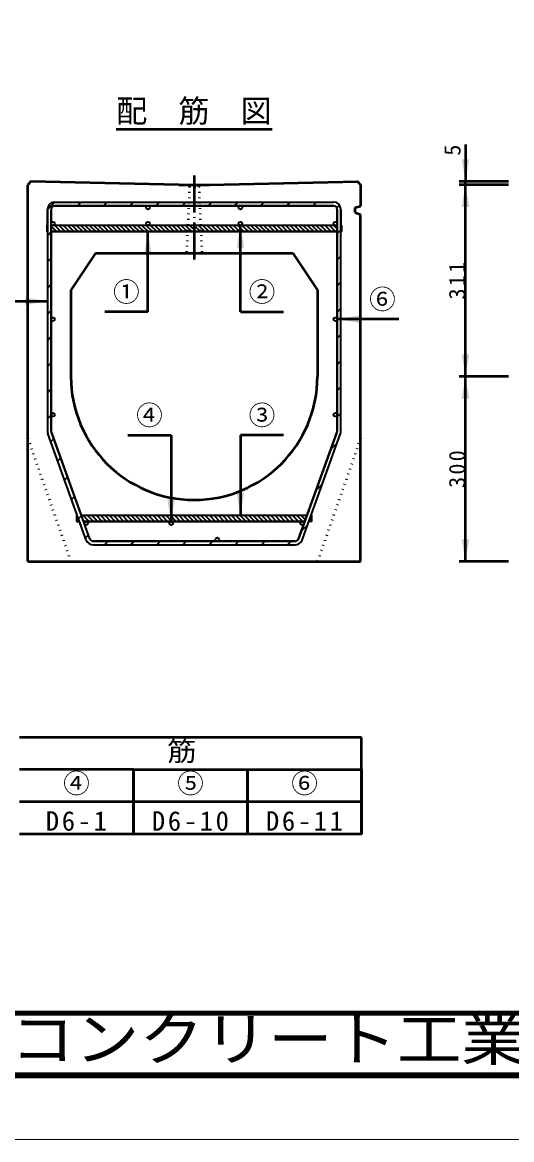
# Model space of a CAD drawing. Units: millimetres, scale not verified. Extents: x -2102 to 2102, y -1485 to 1485.
# Drawn here: x -978 to -184, y -1485 to 327 of the extents above; entities that cross this region are included whole.
import ezdxf
from ezdxf.enums import TextEntityAlignment as Align

# ---------------------------------------------------------------- set-up
doc = ezdxf.new("R2010")
doc.units = ezdxf.units.MM
doc.header["$LTSCALE"] = 5
doc.linetypes.add('DOTTED', pattern=[1.75, 0.25, -1.5])
doc.linetypes.add('LONG_DASHED_DOTTED', pattern=[15.25, 12, -1.5, 0.25, -1.5])
doc.layers.add('0-0_V-nasSTD', color=7, linetype='Continuous', lineweight=35)
doc.layers.add('0-1_0', color=7, linetype='Continuous', lineweight=50)
doc.styles.add('ＭＳ ゴシック', font='')
doc.styles.get('ＭＳ ゴシック').set_extended_font_data('MS Gothic')

msp = doc.modelspace()

# ---------------------------------------------------------------- linework, layer by layer
at = {"layer": '0-0_V-nasSTD'}
for p, q in [((-938.068, -4.078), (-937.068, -5.078)), ((-938.068, -11.149), (-937.068, -12.149)), ((-467.068, -2.764), (-931.068, -2.764)), ((-931.068, -4.007), (-922.31, -12.764)), ((-931.068, -11.078), (-929.381, -12.764)), ((-925.239, -2.764), (-915.239, -12.764)), ((-918.168, -2.764), (-908.168, -12.764)), ((-911.097, -2.764), (-901.097, -12.764)), ((-904.026, -2.764), (-894.026, -12.764)), ((-896.955, -2.764), (-886.955, -12.764)), ((-889.884, -2.764), (-879.884, -12.764)), ((-882.813, -2.764), (-872.813, -12.764)), ((-875.742, -2.764), (-865.742, -12.764)), ((-868.671, -2.764), (-858.671, -12.764)), ((-861.6, -2.764), (-851.6, -12.764)), ((-854.529, -2.764), (-844.529, -12.764)), ((-847.458, -2.764), (-837.458, -12.764)), ((-840.387, -2.764), (-830.387, -12.764)), ((-833.315, -2.764), (-823.315, -12.764)), ((-826.244, -2.764), (-816.244, -12.764)), ((-819.173, -2.764), (-809.173, -12.764)), ((-812.102, -2.764), (-802.102, -12.764)), ((-805.031, -2.764), (-795.031, -12.764)), ((-797.96, -2.764), (-787.96, -12.764)), ((-790.889, -2.764), (-780.889, -12.764)), ((-783.818, -2.764), (-773.818, -12.764)), ((-776.747, -2.764), (-766.747, -12.764)), ((-769.676, -2.764), (-759.676, -12.764)), ((-762.605, -2.764), (-752.605, -12.764)), ((-755.534, -2.764), (-745.534, -12.764)), ((-748.463, -2.764), (-738.463, -12.764)), ((-741.392, -2.764), (-731.392, -12.764)), ((-734.32, -2.764), (-724.32, -12.764)), ((-727.249, -2.764), (-717.249, -12.764)), ((-720.178, -2.764), (-710.178, -12.764)), ((-713.107, -2.764), (-703.107, -12.764)), ((-706.036, -2.764), (-696.036, -12.764)), ((-698.965, -2.764), (-688.965, -12.764)), ((-691.894, -2.764), (-681.894, -12.764)), ((-684.823, -2.764), (-674.823, -12.764)), ((-677.752, -2.764), (-667.752, -12.764)), ((-670.681, -2.764), (-660.681, -12.764)), ((-663.61, -2.764), (-653.61, -12.764)), ((-656.539, -2.764), (-646.539, -12.764)), ((-649.468, -2.764), (-639.468, -12.764)), ((-642.397, -2.764), (-632.397, -12.764)), ((-635.326, -2.764), (-625.326, -12.764)), ((-628.254, -2.764), (-618.254, -12.764)), ((-621.183, -2.764), (-611.183, -12.764)), ((-614.112, -2.764), (-604.112, -12.764)), ((-607.041, -2.764), (-597.041, -12.764)), ((-599.97, -2.764), (-589.97, -12.764)), ((-592.899, -2.764), (-582.899, -12.764)), ((-585.828, -2.764), (-575.828, -12.764)), ((-578.757, -2.764), (-568.757, -12.764)), ((-571.686, -2.764), (-561.686, -12.764)), ((-564.615, -2.764), (-554.615, -12.764)), ((-557.544, -2.764), (-547.544, -12.764)), ((-550.473, -2.764), (-540.473, -12.764)), ((-543.402, -2.764), (-533.402, -12.764)), ((-536.331, -2.764), (-526.331, -12.764)), ((-529.26, -2.764), (-519.26, -12.764)), ((-522.188, -2.764), (-512.188, -12.764)), ((-515.117, -2.764), (-505.117, -12.764)), ((-508.046, -2.764), (-498.046, -12.764)), ((-500.975, -2.764), (-490.975, -12.764)), ((-493.904, -2.764), (-483.904, -12.764)), ((-486.833, -2.764), (-476.833, -12.764)), ((-479.762, -2.764), (-469.762, -12.764)), ((-472.691, -2.764), (-467.068, -8.387)), ((-461.068, -7.316), (-460.068, -8.316)), ((-930.711, -338.227), (-882.128, -472.764)), ((-482.067, -396.439), (-482.067, -396.439)), ((-480.191, -391.244), (-480.191, -391.244)), ((-478.315, -386.049), (-478.315, -386.049)), ((-476.439, -380.854), (-476.439, -380.854)), ((-487.695, -412.025), (-487.695, -412.025)), ((-485.819, -406.83), (-485.819, -406.83)), ((-483.943, -401.635), (-483.943, -401.635)), ((-495.199, -432.805), (-495.199, -432.805)), ((-493.323, -427.61), (-493.323, -427.61)), ((-491.447, -422.415), (-491.447, -422.415)), ((-489.571, -417.22), (-489.571, -417.22)), ((-500.827, -448.39), (-500.827, -448.39)), ((-498.951, -443.195), (-498.951, -443.195)), ((-497.075, -438), (-497.075, -438)), ((-508.331, -469.17), (-508.331, -469.17)), ((-506.455, -463.975), (-506.455, -463.975)), ((-504.579, -458.78), (-504.579, -458.78)), ((-502.703, -453.585), (-502.703, -453.585)), ((-889.508, -476.902), (-885.603, -480.806)), ((-874.036, -512.84), (-884.896, -482.764)), ((-882.128, -472.764), (-516.008, -472.764)), ((-879.615, -479.723), (-876.574, -482.764)), ((-879.503, -472.764), (-869.503, -482.764)), ((-519.619, -482.764), (-878.517, -482.764)), ((-872.432, -472.764), (-862.432, -482.764)), ((-865.361, -472.764), (-855.361, -482.764)), ((-858.29, -472.764), (-848.29, -482.764)), ((-851.219, -472.764), (-841.219, -482.764)), ((-844.148, -472.764), (-834.148, -482.764)), ((-837.077, -472.764), (-827.077, -482.764)), ((-830.006, -472.764), (-820.006, -482.764)), ((-822.935, -472.764), (-812.935, -482.764)), ((-815.864, -472.764), (-805.864, -482.764)), ((-808.793, -472.764), (-798.793, -482.764)), ((-801.722, -472.764), (-791.722, -482.764)), ((-794.651, -472.764), (-784.651, -482.764)), ((-787.58, -472.764), (-777.58, -482.764)), ((-780.508, -472.764), (-770.508, -482.764)), ((-773.437, -472.764), (-763.437, -482.764)), ((-766.366, -472.764), (-756.366, -482.764)), ((-759.295, -472.764), (-749.295, -482.764)), ((-752.224, -472.764), (-742.224, -482.764)), ((-745.153, -472.764), (-735.153, -482.764)), ((-738.082, -472.764), (-728.082, -482.764)), ((-731.011, -472.764), (-721.011, -482.764)), ((-723.94, -472.764), (-713.94, -482.764)), ((-716.869, -472.764), (-706.869, -482.764)), ((-709.798, -472.764), (-699.798, -482.764)), ((-702.727, -472.764), (-692.727, -482.764)), ((-695.656, -472.764), (-685.656, -482.764)), ((-688.585, -472.764), (-678.585, -482.764)), ((-681.513, -472.764), (-671.513, -482.764)), ((-674.442, -472.764), (-664.442, -482.764)), ((-667.371, -472.764), (-657.371, -482.764)), ((-660.3, -472.764), (-650.3, -482.764)), ((-653.229, -472.764), (-643.229, -482.764)), ((-646.158, -472.764), (-636.158, -482.764)), ((-639.087, -472.764), (-629.087, -482.764)), ((-632.016, -472.764), (-622.016, -482.764)), ((-624.945, -472.764), (-614.945, -482.764)), ((-617.874, -472.764), (-607.874, -482.764)), ((-610.803, -472.764), (-600.803, -482.764)), ((-603.732, -472.764), (-593.732, -482.764)), ((-596.661, -472.764), (-586.661, -482.764)), ((-589.59, -472.764), (-579.59, -482.764)), ((-582.519, -472.764), (-572.519, -482.764)), ((-575.447, -472.764), (-565.447, -482.764)), ((-568.376, -472.764), (-558.376, -482.764)), ((-561.305, -472.764), (-551.305, -482.764)), ((-554.234, -472.764), (-544.234, -482.764)), ((-547.163, -472.764), (-537.163, -482.764)), ((-540.092, -472.764), (-530.092, -482.764)), ((-533.021, -472.764), (-523.021, -482.764)), ((-525.95, -472.764), (-518.645, -480.069)), ((-518.879, -472.764), (-516.769, -474.874)), ((-512.083, -479.561), (-508.879, -482.764)), ((-510.207, -474.366), (-508.628, -475.944))]:
    msp.add_line(p, q, dxfattribs=at)
at = {"layer": '0-0_V-nasSTD', "lineweight": 50}
for p, q in [((-797.5, -833), (-982.5, -833)), ((-612.5, -833), (-797.5, -833)), ((-427.5, -833), (-612.5, -833)), ((-427.5, -885), (-427.5, -833)), ((-797.5, -885), (-612.5, -885)), ((-612.5, -937), (-612.5, -885)), ((-612.5, -885), (-427.5, -885)), ((-612.5, -989), (-612.5, -937))]:
    msp.add_line(p, q, dxfattribs=at)
at = {"layer": '0-0_V-nasSTD', "lineweight": 100}
msp.add_line((-1997.5, -1380), (1997.5, -1380), dxfattribs=at)
at = {"layer": '0-0_V-nasSTD', "lineweight": 18}
for points in [[(-2102.5, -1485), (-2102.5, 1485), (2102.5, 1485), (2102.5, -1485)], [(-2002.5, -1385), (-2002.5, 1385), (2002.5, 1385), (2002.5, -1385)]]:
    msp.add_lwpolyline(points, close=True, dxfattribs=at)
at = {"layer": '0-0_V-nasSTD'}
for points in [[(-937.068, -2.764), (-938.068, -2.764), (-938.068, -12.764), (-937.068, -12.764), (-937.068, 23.236)], [(-461.068, -2.764), (-460.068, -2.764), (-460.068, -12.764), (-461.068, -12.764), (-461.068, 23.236)]]:
    msp.add_lwpolyline(points, close=True, dxfattribs=at)
for points in [[(-931.068, -12.764), (-467.068, -12.764), (-467.068, 23.236), (-467.068, -2.764)], [(-884.896, -482.764), (-889.508, -482.764), (-889.508, -472.764), (-888.508, -472.764)], [(-509.628, -472.764), (-508.628, -472.764), (-508.628, -482.764), (-513.239, -482.764)]]:
    msp.add_lwpolyline(points, dxfattribs=at)
at = {"layer": '0-0_V-nasSTD', "lineweight": 50}
for points in [[(-982.5, -937), (-797.5, -937), (-797.5, -885), (-982.5, -885)], [(-797.5, -937), (-797.5, -885), (-797.5, -937)], [(-797.5, -937), (-612.5, -937), (-612.5, -885)], [(-612.5, -937), (-612.5, -885), (-612.5, -937)], [(-612.5, -937), (-427.5, -937), (-427.5, -885)], [(-612.5, -989), (-427.5, -989), (-427.5, -937), (-427.5, -885), (-427.5, -937)], [(-982.5, -989), (-797.5, -989), (-797.5, -937)], [(-797.5, -989), (-797.5, -937), (-797.5, -989)], [(-797.5, -989), (-612.5, -989), (-612.5, -937)], [(-612.5, -989), (-612.5, -937), (-612.5, -989)], [(-427.5, -989), (-427.5, -937), (-427.5, -989)]]:
    msp.add_lwpolyline(points, dxfattribs=at)
at = {"layer": '0-0_V-nasSTD'}
for points in [[(-265.068, 104.283), (-259.068, 68.283), (-253.068, 104.283)], [(-265.068, 27.283), (-259.068, 63.283), (-253.068, 27.283)], [(-780.068, -48.764), (-774.068, -12.764), (-768.068, -48.764)], [(-630.068, -38.764), (-624.068, -2.764), (-618.068, -38.764)], [(-973.068, -131.673), (-973.068, -119.673), (-937.068, -125.673)], [(-467.068, -154.764), (-431.068, -160.764), (-431.068, -148.764)], [(-265.068, -211.717), (-259.068, -247.717), (-253.068, -211.717)], [(-265.068, -283.717), (-259.068, -247.717), (-253.068, -283.717)], [(-742.568, -446.764), (-736.568, -482.764), (-730.568, -446.764)], [(-630.068, -436.764), (-624.068, -472.764), (-618.068, -436.764)], [(-265.068, -511.717), (-259.068, -547.717), (-253.068, -511.717)]]:
    msp.add_solid(points, dxfattribs=at)
at = {"layer": '0-1_0'}
for p, q in [((-825.471, 153.283), (-572.665, 153.283)), ((-259.068, 128.283), (-259.068, 68.283)), ((-969.068, -547.717), (-969.068, 63.283)), ((-724.068, 63.283), (-674.068, 63.283)), ((-429.068, 63.283), (-429.068, 28.298)), ((-189.068, 68.283), (-269.068, 68.283)), ((-189.068, 63.283), (-269.068, 63.283)), ((-259.068, 63.283), (-259.068, 68.283)), ((-438.068, 26.283), (-429.068, 28.298)), ((-438.068, 18.283), (-438.068, 26.283)), ((-438.068, 18.283), (-429.068, 14.925)), ((-429.068, -547.717), (-429.068, 14.925)), ((-774.068, -142.764), (-774.068, -12.764)), ((-624.068, -142.764), (-624.068, -2.764)), ((-859.068, -47.717), (-899.068, -107.717)), ((-859.068, -47.717), (-539.068, -47.717)), ((-539.068, -47.717), (-499.068, -107.717)), ((-899.068, -107.717), (-899.068, -247.717)), ((-499.068, -107.717), (-499.068, -247.717)), ((-1037.068, -125.673), (-937.068, -125.673)), ((-774.068, -142.764), (-844.068, -142.764)), ((-624.068, -142.764), (-554.068, -142.764)), ((-367.068, -154.764), (-467.068, -154.764)), ((-189.068, -247.717), (-269.068, -247.717)), ((-806.568, -342.764), (-736.568, -342.764)), ((-736.568, -342.764), (-736.568, -482.764)), ((-624.068, -342.764), (-624.068, -472.764)), ((-554.068, -342.764), (-624.068, -342.764)), ((-969.068, -547.717), (-429.068, -547.717)), ((-189.068, -547.717), (-269.068, -547.717))]:
    msp.add_line(p, q, dxfattribs=at)
at = {"layer": '0-1_0', "linetype": 'LONG_DASHED_DOTTED'}
msp.add_line((-699.068, 78.283), (-699.068, -62.717), dxfattribs=at)
at = {"layer": '0-1_0', "linetype": 'DOTTED'}
for p, q in [((-706.568, 60.283), (-711.568, -47.717)), ((-691.568, 60.283), (-686.568, -47.717)), ((-969.068, -347.717), (-899.068, -547.717)), ((-429.068, -347.717), (-499.068, -547.717))]:
    msp.add_line(p, q, dxfattribs=at)
at = {"layer": '0-1_0', "lineweight": 35}
for p, q in [((-924.914, 35.236), (-937.068, 23.082)), ((-937.068, 23.236), (-937.068, -336.189)), ((-931.068, 23.236), (-931.068, -336.189)), ((-931.068, -336.189), (-931.068, 23.236)), ((-925.068, 35.236), (-473.068, 35.236)), ((-473.068, 29.236), (-925.068, 29.236)), ((-925.068, 29.236), (-473.068, 29.236)), ((-882.487, 35.236), (-888.487, 29.236)), ((-840.061, 35.236), (-846.061, 29.236)), ((-797.634, 35.236), (-803.634, 29.236)), ((-755.208, 35.236), (-761.208, 29.236)), ((-712.782, 35.236), (-718.782, 29.236)), ((-670.355, 35.236), (-676.355, 29.236)), ((-627.929, 35.236), (-633.929, 29.236)), ((-585.502, 35.236), (-591.502, 29.236)), ((-543.076, 35.236), (-549.076, 29.236)), ((-500.65, 35.236), (-506.65, 29.236)), ((-463.28, 30.179), (-467.648, 25.811)), ((-467.068, -336.189), (-467.068, 23.236)), ((-467.068, 23.236), (-467.068, -336.189)), ((-461.068, -336.189), (-461.068, 23.236)), ((-938.068, -2.764), (-938.068, -12.764)), ((-937.068, -2.764), (-938.068, -2.764)), ((-938.068, -12.764), (-937.068, -12.764)), ((-931.068, -13.345), (-937.068, -19.345)), ((-467.068, -2.764), (-931.068, -2.764)), ((-467.068, -12.764), (-931.068, -12.764)), ((-621.135, -0.397), (-623.435, -2.697)), ((-461.068, -10.035), (-467.068, -16.035)), ((-461.068, -12.764), (-460.068, -12.764)), ((-461.068, -52.462), (-467.068, -58.462)), ((-931.068, -55.771), (-937.068, -61.771)), ((-931.068, -98.198), (-937.068, -104.198)), ((-467.068, -100.888), (-461.068, -94.888)), ((-931.068, -140.624), (-937.068, -146.624)), ((-467.068, -143.315), (-461.068, -137.315)), ((-467.068, -185.741), (-461.068, -179.741)), ((-931.068, -183.05), (-937.068, -189.05)), ((-931.068, -225.477), (-937.068, -231.477)), ((-467.068, -228.167), (-461.068, -222.167)), ((-931.068, -267.903), (-937.068, -273.903)), ((-467.068, -270.594), (-461.068, -264.594)), ((-927.548, -306.81), (-931.022, -310.284)), ((-467.068, -313.02), (-461.068, -307.02)), ((-931.068, -310.33), (-937.068, -316.33)), ((-874.036, -512.84), (-936.355, -340.265)), ((-868.392, -510.802), (-930.711, -338.227)), ((-868.392, -510.802), (-930.711, -338.227)), ((-529.743, -510.802), (-467.425, -338.227)), ((-467.425, -338.227), (-529.743, -510.802)), ((-524.1, -512.84), (-461.781, -340.265)), ((-926.951, -348.639), (-931.638, -353.326)), ((-477.359, -365.738), (-467.374, -355.753)), ((-915.695, -379.81), (-920.382, -384.497)), ((-904.439, -410.98), (-909.126, -415.667)), ((-501.339, -432.144), (-491.354, -422.159)), ((-893.183, -442.151), (-897.87, -446.837)), ((-889.508, -472.764), (-888.508, -472.764)), ((-889.508, -472.764), (-889.508, -482.764)), ((-889.508, -482.764), (-884.896, -482.764)), ((-881.927, -473.321), (-886.614, -478.008)), ((-882.128, -472.764), (-516.008, -472.764)), ((-878.517, -482.764), (-519.619, -482.764)), ((-525.319, -498.551), (-515.334, -488.566)), ((-875.358, -509.178), (-870.671, -504.491)), ((-862.749, -514.764), (-535.387, -514.764)), ((-535.387, -514.764), (-862.749, -514.764)), ((-862.749, -520.764), (-535.387, -520.764)), ((-844.518, -520.764), (-838.518, -514.764)), ((-802.091, -520.764), (-796.091, -514.764)), ((-759.665, -520.764), (-753.665, -514.764)), ((-717.238, -520.764), (-711.238, -514.764)), ((-674.812, -520.764), (-668.812, -514.764)), ((-632.386, -520.764), (-626.386, -514.764)), ((-589.959, -520.764), (-583.959, -514.764)), ((-547.533, -520.764), (-541.533, -514.764))]:
    msp.add_line(p, q, dxfattribs=at)
at = {"layer": '0-1_0', "lineweight": 100}
msp.add_line((-1997.5, -1280), (1997.5, -1280), dxfattribs=at)
at = {"layer": '0-1_0'}
for points in [[(-724.068, 63.283), (-964.068, 68.283), (-969.068, 63.283)], [(-674.068, 63.283), (-434.068, 68.283), (-429.068, 63.283)], [(-259.068, -547.717), (-259.068, -247.717), (-259.068, 63.283)]]:
    msp.add_lwpolyline(points, dxfattribs=at)
at = {"layer": '0-1_0', "linetype": 'DOTTED'}
for points in [[(-706.568, 60.283), (-709.568, 63.283), (-688.568, 63.283)], [(-706.568, 60.283), (-691.568, 60.283), (-688.568, 63.283)]]:
    msp.add_lwpolyline(points, dxfattribs=at)
at = {"layer": '0-1_0', "lineweight": 35}
for points in [[(-461.068, -2.764), (-460.068, -2.764), (-460.068, -12.764)], [(-509.628, -472.764), (-508.628, -472.764), (-508.628, -482.764), (-513.239, -482.764)]]:
    msp.add_lwpolyline(points, dxfattribs=at)
for centre in [(-774.068, 26.236), (-624.068, 26.236), (-928.068, 0.236), (-774.068, 0.236), (-624.068, 0.236), (-470.068, 0.236), (-928.068, -154.764), (-470.068, -154.764), (-928.068, -309.764), (-470.068, -309.764), (-874.244, -485.764), (-736.568, -485.764), (-523.892, -485.764), (-661.568, -511.764)]:
    msp.add_circle(centre, 3, dxfattribs=at)
for centre, radius, start, end in [((-925.068, 23.236), 12, 90, 180), ((-925.068, 23.236), 6, 90, 180), ((-925.068, 23.236), 6, 90, 180), ((-473.068, 23.236), 12, 0, 90), ((-473.068, 23.236), 6, 0, 90), ((-473.068, 23.236), 6, 0, 90), ((-925.068, -336.189), 12, 180, 199.85521), ((-925.068, -336.189), 6, 180, 199.85521), ((-925.068, -336.189), 6, 180, 199.85522), ((-473.068, -336.189), 6, 340.14479, 0), ((-473.068, -336.189), 6, 340.14479, 0), ((-473.068, -336.189), 12, 340.14479, 0), ((-862.749, -508.764), 12, 199.85521, 270), ((-862.749, -508.764), 6, 199.85521, 270), ((-862.749, -508.764), 6, 199.85521, 270), ((-535.387, -508.764), 6, 270, 340.14479), ((-535.387, -508.764), 6, 270, 340.14479), ((-535.387, -508.764), 12, 270, 340.14479)]:
    msp.add_arc(centre, radius, start, end, dxfattribs=at)
at = {"layer": '0-1_0'}
for start, end in [(180, 270), (270, 0)]:
    msp.add_arc((-699.068, -247.717), 200, start, end, dxfattribs=at)

# ---------------------------------------------------------------- texts
at = {"layer": '0-0_V-nasSTD', "style": 'ＭＳ ゴシック'}
for s, height, p in [('配\u3000筋\u3000図', 36.95, (-825.471, 153.283)), ('①', 31.67, (-830.668, -135.764)), ('②', 31.67, (-610.668, -135.764)), ('⑥', 31.67, (-415.268, -147.764)), ('④', 31.67, (-793.168, -335.764)), ('③', 31.67, (-610.668, -335.764)), ('④', 31.67, (-911.6, -932.6)), ('⑤', 31.67, (-726.6, -932.6)), ('⑥', 31.67, (-541.6, -932.6))]:
    msp.add_text(s, height=height, dxfattribs=at).set_placement(p, align=Align.BOTTOM_LEFT)
msp.add_text('5', height=26.39, rotation=90, dxfattribs=at).set_placement((-259.068, 110.283), align=Align.BOTTOM_LEFT)
at = {"layer": '0-0_V-nasSTD', "style": 'ＭＳ ゴシック', "width": 1.1}
for s, height, p in [('配\u3000\u3000\u3000\u3000\u3000\u3000\u3000\u3000\u3000\u3000筋', 31.67, (-1265.46, -880.6)), ('株式会社船生コンクリート工業', 69.65, (-1624.221, -1377.45))]:
    msp.add_text(s, height=height, dxfattribs=at).set_placement(p, align=Align.BOTTOM_LEFT)
at = {"layer": '0-0_V-nasSTD', "char_height": 26.39, "attachment_point": 7, "rotation": 90, "style": 'ＭＳ ゴシック'}
for s, insert in [('\\T1.2;311', (-259.068, -122.817)), ('\\T1.2;300', (-259.068, -428.317))]:
    msp.add_mtext(s, dxfattribs=dict(at, insert=insert))
at = {"layer": '0-0_V-nasSTD', "char_height": 31.67, "attachment_point": 7, "style": 'ＭＳ ゴシック'}
for s, insert in [('\\T1.2;D6-1', (-939.68, -984.6)), ('\\T1.2;D6-10', (-767.64, -984.6)), ('\\T1.2;D6-11', (-582.64, -984.6))]:
    msp.add_mtext(s, dxfattribs=dict(at, insert=insert))

doc.saveas('drawing.dxf')
